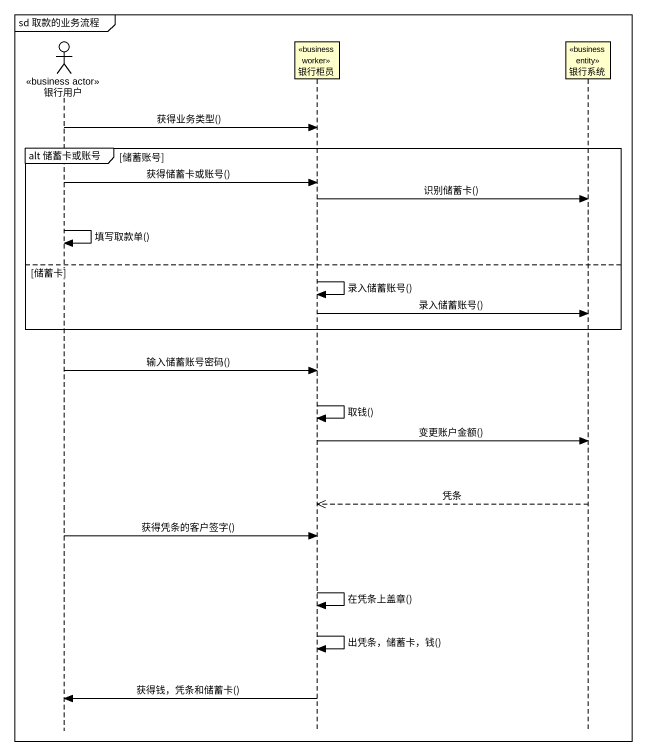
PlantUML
@startuml
mainframe sd 取款的业务流程
hide footbox
actor 银行用户 <<business actor>>
participant 银行柜员 <<business worker>>
participant 银行系统 <<business entity>>

银行用户 -> 银行柜员 : 获得业务类型()
group alt 储蓄卡或账号 [储蓄账号]
  银行用户 -> 银行柜员 : 获得储蓄卡或账号()
  银行柜员 -> 银行系统 : 识别储蓄卡()
  银行用户 -> 银行用户 : 填写取款单()
else 储蓄卡
  银行柜员 -> 银行柜员 : 录入储蓄账号()
  银行柜员 -> 银行系统 : 录入储蓄账号()
end
银行用户 -> 银行柜员 : 输入储蓄账号密码()
银行柜员 -> 银行柜员 : 取钱()
银行柜员 -> 银行系统 : 变更账户金额()
银行系统 -->> 银行柜员 : 凭条
银行用户 -> 银行柜员 : 获得凭条的客户签字()
银行柜员 -> 银行柜员 : 在凭条上盖章()
银行柜员 -> 银行柜员 : 出凭条，储蓄卡，钱()
银行柜员 -> 银行用户 : 获得钱，凭条和储蓄卡()
@enduml
